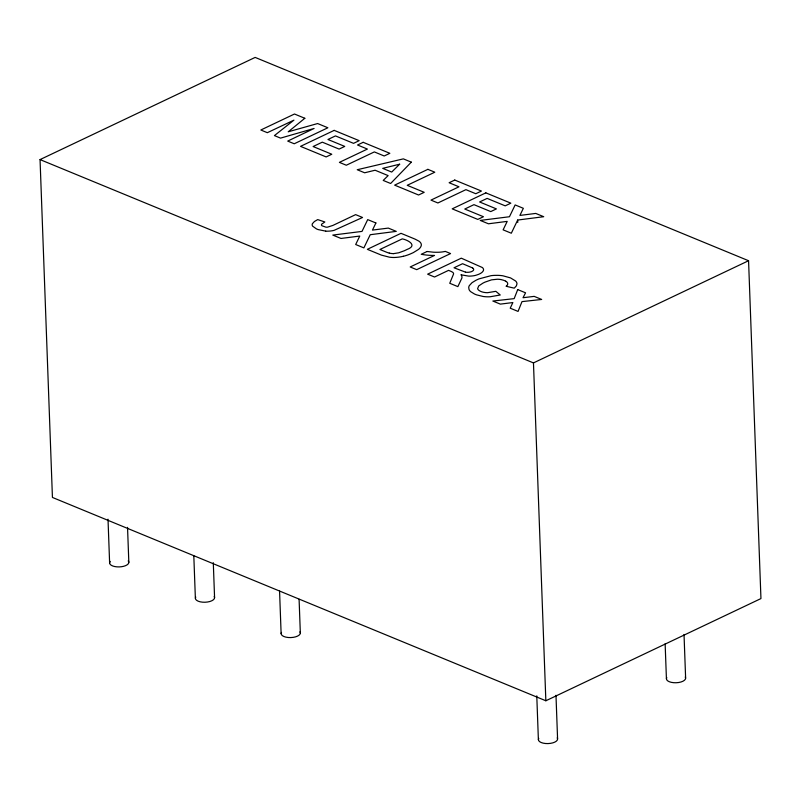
<?xml version="1.0" encoding="UTF-8"?>
<svg xmlns="http://www.w3.org/2000/svg" width="801" height="801" viewBox="0 0 801 801"><rect width="100%" height="100%" fill="white"/><g stroke="black" fill="none" stroke-linecap="round" stroke-linejoin="round"><path stroke-width="1.2" d="M517.676 220.045L511.318 233.221L503.118 229.847L507.203 221.386L488.43 223.789L480.23 220.415L509.456 216.741L515.153 204.936L523.343 208.31L519.909 215.419L535.759 213.426L543.719 216.711L517.676 220.045L517.766 222.438M506.542 285.897L506.082 286.267L514.262 288.16L516.385 285.867L516.985 283.794A18.073 8.01 -2.1 0 0 515.634 281.021L510.527 277.897L502.938 275.804A19.705 8.731 -2.1 0 0 497.711 275.344L494.387 275.384A20.125 8.921 -2.1 0 0 491.023 275.674L479.038 278.868A42.703 18.924 -2.1 0 0 475.954 280.28L472.039 282.673L469.326 285.597A20.506 9.081 -2.1 0 0 468.725 287.569L469.046 289.491A19.655 8.711 -2.1 0 0 470.678 291.674L474.442 293.987A29.166 12.926 -2.1 0 0 476.635 294.878L483.143 296.47A17.292 7.66 -2.1 0 0 486.968 296.801A16.471 7.299 -2.1 0 0 490.142 296.76L500.255 294.998L495.839 291.324L487.559 292.695A10.093 4.466 -2.1 0 1 481.761 291.804L481.401 291.674A13.687 6.068 -2.1 0 1 480.169 291.133L478.798 290.272A10.493 4.656 -2.1 0 1 477.636 288.54L478.738 285.917L482.863 283.174A44.275 19.614 -2.1 0 1 485.116 282.082L491.524 279.849L497.341 279.239A10.763 4.766 -2.1 0 1 501.356 279.649L503.439 280.21A14.618 6.478 -2.1 0 1 504.76 280.72L505.661 281.171M40.05 159.589L255.149 57.412L748.565 260.725L760.95 598.577L545.851 700.765L52.435 497.441L40.05 159.589L533.466 362.913L748.565 260.725M403.394 256.28L404.004 256.14A32.21 14.268 -2.1 0 0 411.634 253.376A52.826 23.399 -2.1 0 0 413.346 252.605L418.492 249.421A23.229 10.293 -2.1 0 0 419.063 248.921A21.116 9.352 -2.1 0 0 421.336 245.006A16.18 7.169 -2.1 0 0 419.544 241.632A14.458 6.408 -2.1 0 0 418.843 241.111L415.429 239.309A64.991 28.796 -2.1 0 0 413.486 238.468L401.001 233.321L367.339 249.321L380.195 254.618A50.403 22.328 -2.1 0 0 381.586 255.169L389.396 257.171A15.209 6.738 -2.1 0 0 394.432 257.481A21.046 9.322 -2.1 0 0 403.364 256.26M393.651 253.617L398.708 252.806L404.155 250.813A56.631 25.091 -2.1 0 0 406.968 249.481C417.782 245.617 408.61 240.2 402.292 238.868L379.914 249.491L385.031 251.594A41.752 18.493 -2.1 0 0 388.105 252.766L389.286 253.096M325.717 231.139L318.137 229.577A26.283 11.645 -2.1 0 1 316.455 228.896L312.6 226.142A11.715 5.196 -2.1 0 1 312.4 223.719L314.392 221.527L317.717 219.594L324.856 221.977L321.702 224.14A6.048 2.683 -2.1 0 0 321.501 224.57L321.461 224.881A4.726 2.093 -2.1 0 0 321.882 225.722L325.907 227.154A3.875 1.712 -2.1 0 0 327.569 227.144L332.886 225.421L355.634 214.628L362.563 217.482L334.047 230.378A13.206 5.847 -2.1 0 1 325.717 231.149M465.491 272.14L454.007 267.774L462.577 263.709L472.67 267.965M461.176 274.833L468.515 276.095A11.244 4.976 -2.1 0 0 470.878 276.065A11.955 5.297 -2.1 0 0 475.864 275.284L478.387 274.423A17.602 7.8 -2.1 0 0 479.348 274.002A13.997 6.198 -2.1 0 0 483.353 270.658A11.054 4.896 -2.1 0 0 482.342 267.524L461.286 258.172L427.624 274.162L434.553 277.016L448.57 270.358L449.942 270.928A28.255 12.516 -2.1 0 1 451.674 271.699L452.765 272.35A7.269 3.224 -2.1 0 1 453.556 274.012L449.751 283.274L457.872 286.628L461.907 278.007A16.511 7.319 -2.1 0 0 461.957 277.657A22.558 9.992 -2.1 0 0 461.136 274.843M684.024 634.472L685.626 678.207M665.14 643.804L666.422 678.787M555.984 695.298L557.586 739.033M533.466 362.913L545.851 700.765M536.78 695.879L538.382 739.613M299.093 599.288L300.335 633.02M279.569 591.128L281.121 633.611M213.296 562.702L214.578 597.686M193.812 555.794L195.374 598.277M127.539 527.368L128.831 562.352M108.015 519.208L109.617 562.933M128.21 560.88A9.612 4.255 -2.1 0 1 119.249 566.908A9.612 4.255 -2.1 0 1 110.218 561.431M214.187 596.505A9.612 4.255 -2.1 0 1 204.996 602.242A9.612 4.255 -2.1 0 1 195.754 597.065M299.934 631.839A9.612 4.255 -2.1 0 1 290.753 637.576A9.612 4.255 -2.1 0 1 281.511 632.4M557.196 737.841A9.612 4.255 -2.1 0 1 548.004 743.578A9.612 4.255 -2.1 0 1 538.763 738.402M685.235 677.015A9.612 4.255 -2.1 0 1 676.044 682.752A9.612 4.255 -2.1 0 1 666.802 677.576M393.651 253.637A9.211 4.085 -2.1 0 1 389.306 253.086M472.59 267.995A5.977 2.653 -2.1 0 1 472.4 271.189A5.977 2.653 -2.1 0 1 465.451 272.19M505.711 281.161A10.093 4.476 -2.1 0 1 506.602 285.907M517.726 289.592L514.162 298.643L492.845 301.036L500.335 304.12L512.87 302.558L510.217 308.195L518.057 311.419L521.992 301.617L541.676 299.454L534.187 296.37L523.023 297.732L525.566 292.816L517.726 289.592M375.899 222.978L372.465 230.087L388.315 228.095L396.275 231.379L370.232 234.713L363.874 247.889L355.684 244.515L359.769 236.055L340.996 238.458L332.785 235.083L362.012 231.409L367.709 219.604L375.899 222.978M411.313 162.152L390.638 183.489L383.218 180.435L388.125 175.599L375.098 170.233L364.655 172.786L357.236 169.732L403.354 158.868L411.313 162.152M399.659 164.205L391.699 172.065L382.718 168.36L399.659 164.205M304.831 118.278L288.22 131.805L317.627 123.544L327.889 127.77L294.227 143.769L287.709 141.086L314.102 128.45L280.54 138.122L274.423 135.599L293.937 120.14L267.334 132.686L260.826 130.002L294.488 114.012L304.831 118.278M334.187 130.373L300.525 146.363L326.147 156.926L331.794 154.243L313.101 146.533L322.302 142.167L339.103 149.086L344.75 146.413L327.949 139.484L335.479 135.91L353.541 143.349L359.188 140.666L334.187 130.373M363.173 142.318L357.536 145.001L367.409 149.066L339.384 162.373L346.312 165.226L374.337 151.92L384.21 155.985L389.857 153.311L363.173 142.318M427.874 169.341L394.633 185.141L418.573 195.003L424.22 192.32L407.208 185.311L434.803 172.205L427.874 169.341M454.758 180.055L449.111 182.738L458.983 186.803L430.968 200.11L437.897 202.973L465.922 189.657L475.794 193.732L481.441 191.049L454.758 180.055M485.847 192.861L452.185 208.851L477.807 219.414L483.454 216.731L464.76 209.031L473.962 204.655L490.763 211.584L496.41 208.901L479.609 201.972L487.138 198.398L505.201 205.847L510.848 203.164L485.847 192.861M427.093 251.494L421.236 254.277A31.99 14.178 -2.1 0 0 434.522 255.429L410.192 266.973L416.7 269.657L450.573 253.567L445.296 251.394A16.21 7.179 -2.1 0 1 438.367 252.255L435.774 252.275A39.449 17.482 -2.1 0 1 433.241 252.185L427.093 251.494"/></g></svg>
